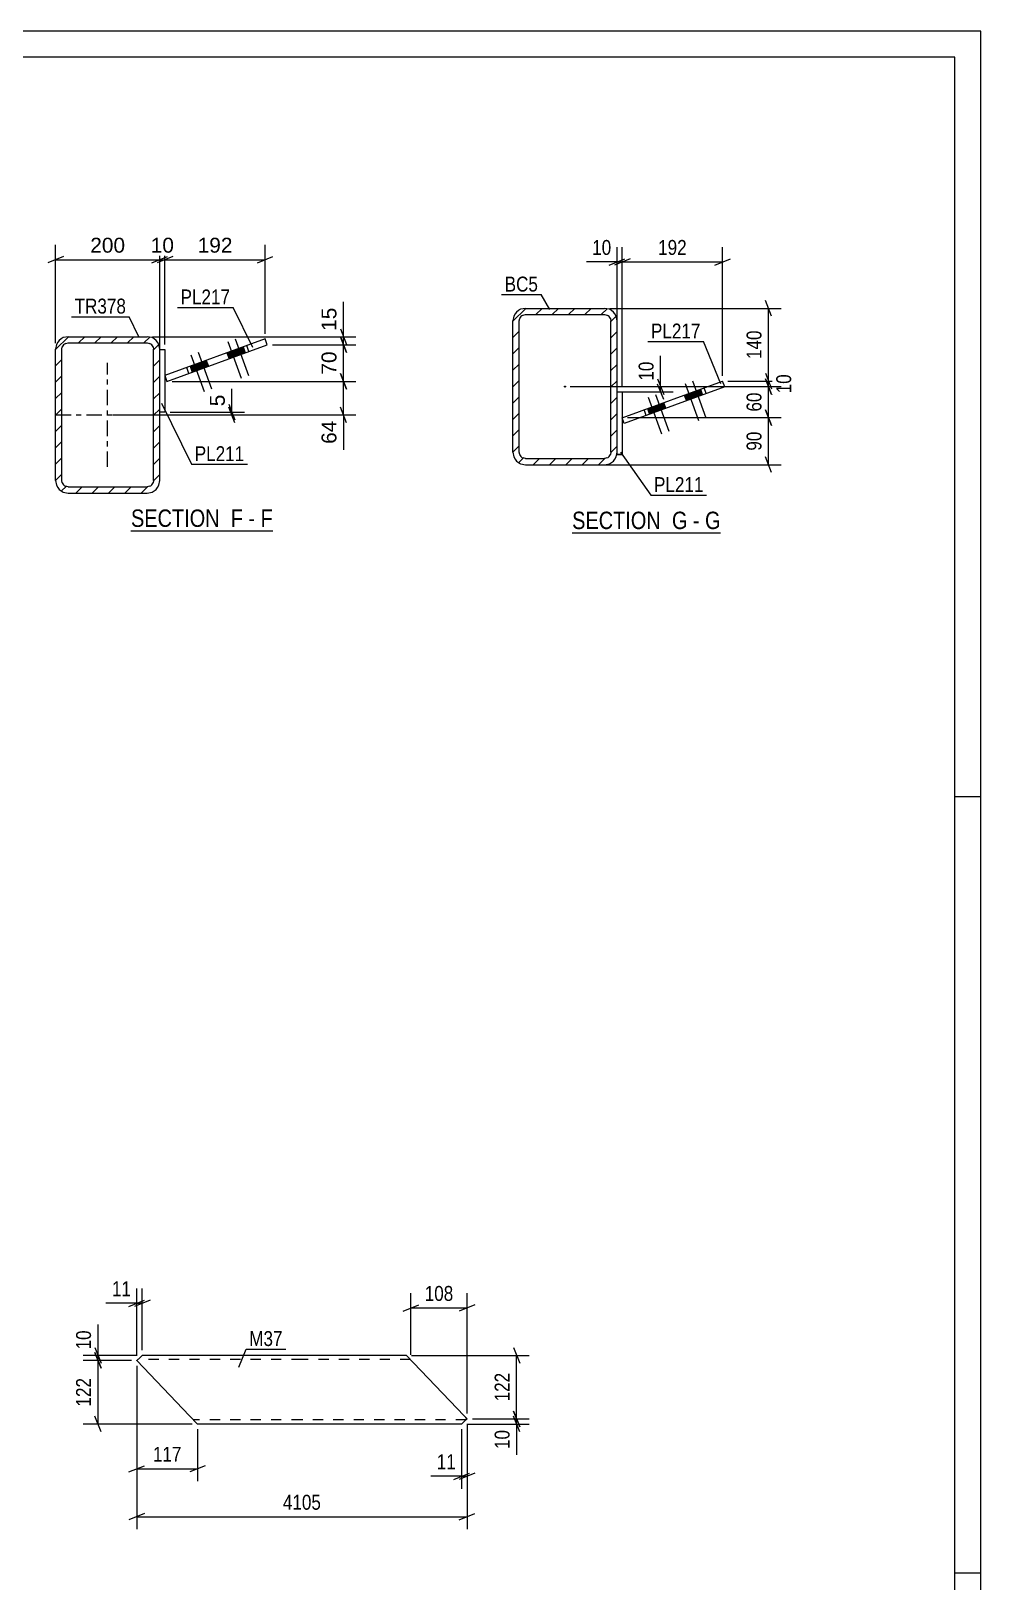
# Model space of a CAD drawing. Header units: millimetres. Extents: x 0 to 841, y 0 to 594.
# Drawn here: x 658.6 to 841, y 296.3 to 594 of the extents above; entities that cross this region are included whole.
import ezdxf

# ---------------------------------------------------------------- set-up
doc = ezdxf.new("R2010")
doc.units = ezdxf.units.MM
doc.linetypes.add('DXK_LINE_DOT2', pattern=[3.9198, 1.9599, -1.9599])
doc.linetypes.add('DXK_LINE_DOT3', pattern=[5.9187, 2.979, -0.9799, 0.9799, -0.9799])
doc.styles.add('Arial', font='ARIAL.TTF', dxfattribs={"height": 0.2})
doc.styles.add('Arial Narrow', font='ARIALN.TTF', dxfattribs={"height": 0.2})

# ---------------------------------------------------------------- blocks, each defined once
blk = doc.blocks.new('Unknown-318891736-18 - 10244')
at = {"color": 6, "linetype": 'Continuous'}
blk.add_line((762.51, 497.66), (791.01, 497.66), dxfattribs=at)
at = {"color": 0, "linetype": 'Continuous'}
blk.add_wipeout([(780.62, 498.41), (780.62, 501.91), (762.51, 501.91), (762.51, 498.41)], dxfattribs=at)
at = {"color": 7, "linetype": 'Continuous', "style": 'Arial Narrow'}
blk.add_text('SECTION ', height=3.34, dxfattribs=at).set_placement((762.51, 498.41))
at = {"color": 0, "linetype": 'Continuous'}
blk.add_wipeout([(784.65, 498.41), (784.65, 501.91), (781.67, 501.91), (781.67, 498.41)], dxfattribs=at)
blk.add_wipeout([(786.97, 498.41), (786.97, 501.91), (785.7, 501.91), (785.7, 498.41)], dxfattribs=at)
at = {"color": 7, "linetype": 'Continuous', "style": 'Arial Narrow'}
blk.add_text('G', height=3.34, dxfattribs=at).set_placement((781.67, 498.41))
at = {"color": 0, "linetype": 'Continuous'}
blk.add_wipeout([(791.01, 498.41), (791.01, 501.91), (788.02, 501.91), (788.02, 498.41)], dxfattribs=at)
at = {"color": 7, "linetype": 'Continuous', "style": 'Arial Narrow'}
for s, p in [('G', (788.02, 498.41)), ('-', (785.7, 498.41))]:
    blk.add_text(s, height=3.34, dxfattribs=at).set_placement(p)
blk = doc.blocks.new('Unknown-318891736-1129')
at = {"color": 5, "linetype": 'Continuous'}
for p, q in [((841, 594), (0, 594)), ((841, 0), (841, 594)), ((836, 589), (5, 589)), ((836, 5), (836, 589)), ((841, 447), (836, 447)), ((841, 298), (836, 298))]:
    blk.add_line(p, q, dxfattribs=at)
blk = doc.blocks.new('Unknown-318891736-15 - 5931')
at = {"color": 6, "linetype": 'Continuous'}
blk.add_line((677.82, 498.08), (705.03, 498.08), dxfattribs=at)
at = {"color": 0, "linetype": 'Continuous'}
blk.add_wipeout([(695.92, 498.83), (695.92, 502.33), (677.82, 502.33), (677.82, 498.83)], dxfattribs=at)
at = {"color": 7, "linetype": 'Continuous', "style": 'Arial Narrow'}
blk.add_text('SECTION ', height=3.34, dxfattribs=at).set_placement((677.82, 498.83))
at = {"color": 0, "linetype": 'Continuous'}
blk.add_wipeout([(699.31, 498.83), (699.31, 502.33), (696.97, 502.33), (696.97, 498.83)], dxfattribs=at)
blk.add_wipeout([(701.64, 498.83), (701.64, 502.33), (700.36, 502.33), (700.36, 498.83)], dxfattribs=at)
at = {"color": 7, "linetype": 'Continuous', "style": 'Arial Narrow'}
blk.add_text('F', height=3.34, dxfattribs=at).set_placement((696.97, 498.83))
at = {"color": 0, "linetype": 'Continuous'}
blk.add_wipeout([(705.03, 498.83), (705.03, 502.33), (702.69, 502.33), (702.69, 498.83)], dxfattribs=at)
at = {"color": 7, "linetype": 'Continuous', "style": 'Arial Narrow'}
for s, p in [('-', (700.36, 498.83)), ('F', (702.69, 498.83))]:
    blk.add_text(s, height=3.34, dxfattribs=at).set_placement(p)
blk = doc.blocks.new('Bolt-318891736-10306 - 10244')
at = {"linetype": 'Continuous'}
for points in [[(785.73, 524.75), (784.04, 524.14), (784.45, 523.01), (786.14, 523.62)], [(787.15, 525.27), (785.46, 524.65), (785.87, 523.52), (787.56, 524.14)], [(778.65, 522.17), (776.96, 521.56), (777.37, 520.43), (779.06, 521.04)], [(780.06, 522.69), (778.37, 522.07), (778.78, 520.94), (780.47, 521.56)]]:
    blk.add_hatch(color=1, dxfattribs=at).paths.add_polyline_path(points)
at = {"color": 1, "linetype": 'Continuous'}
for p, q in [((778.53, 524.26), (781.1, 517.21)), ((784.04, 524.14), (784.45, 523.01)), ((784.2, 526.32), (786.77, 519.27)), ((785.46, 524.65), (785.87, 523.52)), ((785.62, 526.84), (788.18, 519.79)), ((785.73, 524.75), (786.14, 523.62)), ((787.15, 525.27), (787.56, 524.14)), ((776.96, 521.56), (777.37, 520.43)), ((777.12, 523.74), (779.68, 516.7)), ((778.37, 522.07), (778.78, 520.94)), ((778.65, 522.17), (779.06, 521.04)), ((780.06, 522.69), (780.47, 521.56))]:
    blk.add_line(p, q, dxfattribs=at)
blk = doc.blocks.new('Part-318891736-10245 - 10244')
at = {"linetype": 'Continuous'}
h = blk.add_hatch(dxfattribs=at)
h.set_pattern_fill('', scale=0.7, style=0, pattern_type=0)
h.set_pattern_definition([(45, (751.1445, 513.174), (-1.57154, 1.57154), [])])
h.paths.add_polyline_path([(751.14, 538.37), (751.14, 513.17), (751.33, 512.26), (751.85, 511.48), (752.63, 510.96), (753.54, 510.77), (768.74, 510.77), (769.66, 510.96), (770.44, 511.48), (770.96, 512.26), (771.14, 513.17), (771.14, 538.37), (770.96, 539.29), (770.44, 540.07), (769.66, 540.59), (768.74, 540.77), (753.54, 540.77), (752.63, 540.59), (751.85, 540.07), (751.33, 539.29)])
h.paths.add_polyline_path([(752.7, 539.22), (753.09, 539.48), (753.54, 539.57), (768.74, 539.57), (769.2, 539.48), (769.59, 539.22), (769.85, 538.83), (769.94, 538.37), (769.94, 513.17), (769.85, 512.71), (769.59, 512.33), (769.2, 512.07), (768.74, 511.97), (753.54, 511.97), (753.09, 512.07), (752.7, 512.33), (752.44, 512.71), (752.34, 513.17), (752.34, 538.37), (752.44, 538.83)])
blk.add_hatch(color=30, dxfattribs=at).paths.add_polyline_path([(761.14, 525.67, -1), (761.14, 525.87, -1)])
at = {"color": 2, "linetype": 'Continuous'}
for p, q in [((751.33, 539.29), (751.14, 538.37)), ((752.34, 538.37), (752.44, 538.83)), ((753.54, 540.77), (752.63, 540.59)), ((753.09, 539.48), (753.54, 539.57)), ((753.54, 540.77), (768.74, 540.77)), ((753.54, 539.57), (768.74, 539.57)), ((769.66, 540.59), (768.74, 540.77)), ((768.74, 539.57), (769.2, 539.48)), ((769.85, 538.83), (769.94, 538.37)), ((771.14, 538.37), (770.96, 539.29)), ((751.14, 513.17), (751.14, 538.37)), ((752.34, 513.17), (752.34, 538.37)), ((769.94, 513.17), (769.94, 538.37)), ((771.14, 513.17), (771.14, 538.37)), ((751.14, 513.17), (751.33, 512.26)), ((752.44, 512.71), (752.34, 513.17)), ((753.54, 511.97), (753.09, 512.07)), ((769.2, 512.07), (768.74, 511.97)), ((769.94, 513.17), (769.85, 512.71)), ((770.96, 512.26), (771.14, 513.17)), ((752.63, 510.96), (753.54, 510.77)), ((753.54, 511.97), (768.74, 511.97)), ((753.54, 510.77), (768.74, 510.77)), ((768.74, 510.77), (769.66, 510.96))]:
    blk.add_line(p, q, dxfattribs=at)
at = {"color": 7, "linetype": 'DXK_LINE_DOT3'}
blk.add_line((761.14, 525.77), (761.14, 525.77), dxfattribs=at)
at = {"color": 30, "linetype": 'DXK_LINE_DOT3'}
blk.add_line((761.14, 525.77), (761.14, 525.77), dxfattribs=at)
at = {"color": 30, "linetype": 'Continuous'}
blk.add_circle((761.14, 525.77), 0.1, dxfattribs=at)
at = {"color": 2, "linetype": 'Continuous'}
for centre, radius, start, end in [((753.54, 538.37), 2.4, 112.5, 157.5), ((753.54, 538.37), 1.2, 112.5, 157.5), ((768.74, 538.37), 1.2, 22.5, 67.5), ((768.74, 538.37), 2.4, 22.5, 67.5), ((753.54, 513.17), 2.4, 202.5, 247.5), ((753.54, 513.17), 1.2, 202.5, 247.5), ((768.74, 513.17), 1.2, 292.5, 337.5), ((768.74, 513.17), 2.4, 292.5, 337.5)]:
    blk.add_arc(centre, radius, start, end, dxfattribs=at)
blk = doc.blocks.new('Part-318891736-10283 - 10244')
at = {"color": 2, "linetype": 'Continuous'}
for p, q in [((772.09, 519.79), (791.39, 526.81)), ((791.8, 525.68), (772.5, 518.66)), ((791.8, 525.68), (791.39, 526.81)), ((776.74, 520.2), (776.33, 521.33)), ((772.5, 518.66), (772.09, 519.79))]:
    blk.add_line(p, q, dxfattribs=at)
at = {"color": 7, "linetype": 'DXK_LINE_DOT2'}
blk.add_line((788.26, 524.4), (787.85, 525.52), dxfattribs=at)
blk = doc.blocks.new('Part-318891736-10275 - 10244')
at = {"color": 2, "linetype": 'Continuous'}
for p, q in [((771.14, 524.75), (772.14, 524.75)), ((772.14, 524.75), (772.14, 512.75)), ((771.14, 512.75), (771.14, 513.17)), ((772.14, 512.75), (771.14, 512.75))]:
    blk.add_line(p, q, dxfattribs=at)
at = {"color": 7, "linetype": 'DXK_LINE_DOT2'}
for p, q in [((771.14, 524.75), (772.14, 524.75)), ((771.14, 513.17), (771.14, 524.75)), ((771.14, 512.75), (772.14, 512.75))]:
    blk.add_line(p, q, dxfattribs=at)
blk = doc.blocks.new('Part-318891736-5962 - 5931')
at = {"color": 2, "linetype": 'Continuous'}
for p, q in [((683.34, 532.86), (684.34, 532.86)), ((684.34, 532.86), (684.34, 520.86)), ((684.34, 520.86), (683.34, 520.86))]:
    blk.add_line(p, q, dxfattribs=at)
at = {"color": 7, "linetype": 'DXK_LINE_DOT2'}
blk.add_line((683.34, 520.86), (683.34, 532.86), dxfattribs=at)
blk = doc.blocks.new('Part-318891736-5946 - 5931')
at = {"linetype": 'Continuous'}
h = blk.add_hatch(dxfattribs=at)
h.set_pattern_fill('', scale=0.7, style=0, pattern_type=0)
h.set_pattern_definition([(45, (663.3382, 507.7294), (-1.57154, 1.57154), [])])
h.paths.add_polyline_path([(663.34, 532.93), (663.34, 507.73), (663.52, 506.81), (664.04, 506.03), (664.82, 505.51), (665.74, 505.33), (680.94, 505.33), (681.86, 505.51), (682.64, 506.03), (683.16, 506.81), (683.34, 507.73), (683.34, 532.93), (683.16, 533.85), (682.64, 534.63), (681.86, 535.15), (680.94, 535.33), (665.74, 535.33), (664.82, 535.15), (664.04, 534.63), (663.52, 533.85)])
h.paths.add_polyline_path([(664.89, 533.78), (665.28, 534.04), (665.74, 534.13), (680.94, 534.13), (681.4, 534.04), (681.79, 533.78), (682.05, 533.39), (682.14, 532.93), (682.14, 507.73), (682.05, 507.27), (681.79, 506.88), (681.4, 506.62), (680.94, 506.53), (665.74, 506.53), (665.28, 506.62), (664.89, 506.88), (664.63, 507.27), (664.54, 507.73), (664.54, 532.93), (664.63, 533.39)])
at = {"color": 2, "linetype": 'Continuous'}
for p, q in [((663.52, 533.85), (663.34, 532.93)), ((663.34, 507.73), (663.34, 532.93)), ((664.54, 532.93), (664.63, 533.39)), ((664.54, 507.73), (664.54, 532.93)), ((665.74, 535.33), (664.82, 535.15)), ((665.28, 534.04), (665.74, 534.13)), ((665.74, 535.33), (680.94, 535.33)), ((665.74, 534.13), (680.94, 534.13)), ((681.86, 535.15), (680.94, 535.33)), ((680.94, 534.13), (681.4, 534.04)), ((682.05, 533.39), (682.14, 532.93)), ((682.14, 507.73), (682.14, 532.93)), ((683.34, 532.93), (683.16, 533.85)), ((683.34, 507.73), (683.34, 532.93)), ((663.34, 507.73), (663.52, 506.81)), ((664.63, 507.27), (664.54, 507.73)), ((665.74, 506.53), (665.28, 506.62)), ((665.74, 506.53), (680.94, 506.53)), ((681.4, 506.62), (680.94, 506.53)), ((682.14, 507.73), (682.05, 507.27)), ((683.16, 506.81), (683.34, 507.73)), ((664.82, 505.51), (665.74, 505.33)), ((665.74, 505.33), (680.94, 505.33)), ((680.94, 505.33), (681.86, 505.51))]:
    blk.add_line(p, q, dxfattribs=at)
at = {"color": 7, "linetype": 'DXK_LINE_DOT3'}
for p, q in [((673.34, 510.33), (673.34, 530.33)), ((663.34, 520.33), (683.34, 520.33))]:
    blk.add_line(p, q, dxfattribs=at)
at = {"color": 2, "linetype": 'Continuous'}
for centre, radius, start, end in [((665.74, 532.93), 2.4, 112.5, 157.5), ((665.74, 532.93), 1.2, 112.5, 157.5), ((680.94, 532.93), 1.2, 22.5, 67.5), ((680.94, 532.93), 2.4, 22.5, 67.5), ((665.74, 507.73), 2.4, 202.5, 247.5), ((665.74, 507.73), 1.2, 202.5, 247.5), ((680.94, 507.73), 1.2, 292.5, 337.5), ((680.94, 507.73), 2.4, 292.5, 337.5)]:
    blk.add_arc(centre, radius, start, end, dxfattribs=at)
blk = doc.blocks.new('Part-318891736-5968 - 5931')
at = {"color": 2, "linetype": 'Continuous'}
for p, q in [((703.58, 534.91), (684.29, 527.89)), ((684.7, 526.76), (703.99, 533.78)), ((703.99, 533.78), (703.58, 534.91)), ((684.29, 527.89), (684.7, 526.76)), ((688.93, 528.3), (688.52, 529.43))]:
    blk.add_line(p, q, dxfattribs=at)
at = {"color": 7, "linetype": 'DXK_LINE_DOT2'}
blk.add_line((700.46, 532.5), (700.05, 533.62), dxfattribs=at)
blk = doc.blocks.new('Bolt-318891736-5987 - 5931')
at = {"linetype": 'Continuous'}
for points in [[(697.93, 532.85), (696.24, 532.24), (696.65, 531.11), (698.34, 531.73)], [(699.34, 533.37), (697.65, 532.75), (698.06, 531.62), (699.75, 532.24)], [(690.84, 530.28), (689.15, 529.66), (689.56, 528.53), (691.25, 529.15)], [(692.26, 530.79), (690.56, 530.17), (690.97, 529.05), (692.67, 529.66)]]:
    blk.add_hatch(color=1, dxfattribs=at).paths.add_polyline_path(points)
at = {"color": 1, "linetype": 'Continuous'}
for p, q in [((696.4, 534.42), (698.96, 527.38)), ((697.81, 534.94), (700.38, 527.89)), ((697.93, 532.85), (698.34, 531.73)), ((699.34, 533.37), (699.75, 532.24)), ((689.31, 531.85), (691.88, 524.8)), ((690.56, 530.17), (690.97, 529.05)), ((690.73, 532.36), (693.29, 525.31)), ((690.84, 530.28), (691.25, 529.15)), ((692.26, 530.79), (692.67, 529.66)), ((696.24, 532.24), (696.65, 531.11)), ((697.65, 532.75), (698.06, 531.62)), ((689.15, 529.66), (689.56, 528.53))]:
    blk.add_line(p, q, dxfattribs=at)
blk = doc.blocks.new('Part-318891736-3333 - 3317')
at = {"color": 2, "linetype": 'Continuous'}
for p, q in [((679.49, 339.36), (678.91, 338.85)), ((679.98, 339.83), (679.49, 339.36)), ((710.59, 339.83), (679.98, 339.83)), ((730.69, 339.83), (710.69, 339.83)), ((741.78, 328.23), (730.69, 339.83)), ((689.06, 328.23), (678.91, 338.85)), ((690.59, 326.63), (689.06, 328.23)), ((741.78, 328.23), (742.37, 327.62)), ((742.37, 327.62), (741.79, 327.1)), ((710.59, 326.63), (690.59, 326.63)), ((741.3, 326.63), (710.69, 326.63)), ((741.79, 327.1), (741.3, 326.63))]:
    blk.add_line(p, q, dxfattribs=at)
at = {"color": 7, "linetype": 'DXK_LINE_DOT2'}
for p, q in [((678.91, 338.85), (678.93, 338.83)), ((678.93, 338.83), (678.91, 338.85)), ((678.93, 338.83), (679.14, 339.03)), ((678.95, 338.85), (678.93, 338.83)), ((678.96, 338.8), (678.93, 338.83)), ((710.59, 339.03), (679.14, 339.03)), ((731.45, 339.03), (710.69, 339.03)), ((690.47, 326.76), (689.06, 328.23)), ((742.32, 327.67), (742.07, 327.93)), ((742.35, 327.64), (742.14, 327.43)), ((742.35, 327.64), (742.32, 327.67)), ((742.37, 327.62), (742.35, 327.64)), ((742.35, 327.64), (742.37, 327.62)), ((710.59, 327.43), (689.82, 327.43)), ((742.14, 327.43), (710.69, 327.43))]:
    blk.add_line(p, q, dxfattribs=at)
blk = doc.blocks.new('StraightDimension-318891736-10867 - 10244')
at = {"color": 7, "linetype": 'Continuous'}
for p, q in [((799.61, 521.31), (800.81, 518.31)), ((773.14, 519.81), (802.61, 519.81)), ((800.21, 510.77), (800.21, 519.81)), ((800.81, 509.27), (799.61, 512.27)), ((766.5, 510.77), (802.61, 510.77))]:
    blk.add_line(p, q, dxfattribs=at)
at = {"color": 0}
blk.add_wipeout([(799.46, 517.72), (795.26, 517.72), (795.26, 512.86), (799.46, 512.86)], dxfattribs=at)
at = {"color": 3, "style": 'Arial Narrow'}
blk.add_text('90', height=2.863, rotation=90.0002, dxfattribs=at).set_placement((798.86, 513.46))
blk = doc.blocks.new('StraightDimension-318891736-10643 - 10244')
at = {"color": 7, "linetype": 'Continuous'}
for p, q in [((772.14, 525.75), (772.14, 552.53)), ((791.39, 527.81), (791.39, 552.53)), ((773.64, 550.28), (770.64, 549.08)), ((772.14, 549.68), (791.39, 549.68)), ((789.89, 549.08), (792.89, 550.28))]:
    blk.add_line(p, q, dxfattribs=at)
at = {"color": 0}
blk.add_wipeout([(785.11, 550.43), (785.11, 554.63), (778.42, 554.63), (778.42, 550.43)], dxfattribs=at)
at = {"color": 3, "style": 'Arial Narrow'}
blk.add_text('192', height=2.863, dxfattribs=at).set_placement((779.02, 551.03))
blk = doc.blocks.new('StraightDimension-318891736-10644 - 10244')
at = {"color": 7, "linetype": 'Continuous'}
for p, q in [((771.14, 525.75), (771.14, 552.53)), ((772.14, 525.75), (772.14, 552.53)), ((769.64, 549.08), (772.64, 550.28)), ((773.64, 550.28), (770.64, 549.08)), ((771.14, 549.68), (772.14, 549.68))]:
    blk.add_line(p, q, dxfattribs=at)
at = {"color": 0}
blk.add_wipeout([(770.62, 550.43), (770.62, 554.63), (765.76, 554.63), (765.76, 550.43)], dxfattribs=at)
at = {"color": 7, "linetype": 'Continuous'}
blk.add_line((771.14, 549.68), (765.24, 549.68), dxfattribs=at)
blk.add_line((771.14, 549.68), (765.24, 549.68), dxfattribs=at)
at = {"color": 3, "style": 'Arial Narrow'}
blk.add_text('10', height=2.863, dxfattribs=at).set_placement((766.36, 551.03))
blk = doc.blocks.new('StraightDimension-318891736-10835 - 10244')
at = {"color": 7, "linetype": 'Continuous'}
for p, q in [((778.89, 527.27), (780.09, 524.27)), ((762.14, 525.77), (781.89, 525.77)), ((772.14, 524.75), (781.89, 524.75)), ((780.09, 523.25), (778.89, 526.25)), ((779.49, 524.75), (779.49, 525.77))]:
    blk.add_line(p, q, dxfattribs=at)
at = {"color": 0}
blk.add_wipeout([(778.74, 531.16), (774.54, 531.16), (774.54, 526.3), (778.74, 526.3)], dxfattribs=at)
at = {"color": 7, "linetype": 'Continuous'}
blk.add_line((779.49, 525.77), (779.49, 531.68), dxfattribs=at)
blk.add_line((779.49, 525.77), (779.49, 531.68), dxfattribs=at)
at = {"color": 3, "style": 'Arial Narrow'}
blk.add_text('10', height=2.863, rotation=90.0002, dxfattribs=at).set_placement((778.14, 526.9))
blk = doc.blocks.new('StraightDimension-318891736-10864 - 10244')
at = {"color": 7, "linetype": 'Continuous'}
for p, q in [((800.81, 539.27), (799.61, 542.27)), ((769.74, 540.77), (802.61, 540.77)), ((800.21, 526.81), (800.21, 540.77)), ((799.61, 528.31), (800.81, 525.31)), ((792.39, 526.81), (802.61, 526.81))]:
    blk.add_line(p, q, dxfattribs=at)
at = {"color": 0}
blk.add_wipeout([(799.46, 537.13), (795.26, 537.13), (795.26, 530.45), (799.46, 530.45)], dxfattribs=at)
at = {"color": 3, "style": 'Arial Narrow'}
blk.add_text('140', height=2.863, rotation=90.0002, dxfattribs=at).set_placement((798.86, 531.05))
blk = doc.blocks.new('StraightDimension-318891736-10865 - 10244')
at = {"color": 7, "linetype": 'Continuous'}
for p, q in [((799.61, 528.31), (800.81, 525.31)), ((800.81, 524.27), (799.61, 527.27)), ((762.14, 525.77), (803.06, 525.77)), ((792.39, 526.81), (803.06, 526.81)), ((800.21, 525.77), (800.21, 526.81))]:
    blk.add_line(p, q, dxfattribs=at)
at = {"color": 0}
blk.add_wipeout([(805.16, 528.72), (800.96, 528.72), (800.96, 523.86), (805.16, 523.86)], dxfattribs=at)
at = {"color": 3, "style": 'Arial Narrow'}
blk.add_text('10', height=2.863, rotation=90.0002, dxfattribs=at).set_placement((804.56, 524.46))
blk = doc.blocks.new('StraightDimension-318891736-10866 - 10244')
at = {"color": 7, "linetype": 'Continuous'}
for p, q in [((799.61, 527.27), (800.81, 524.27)), ((762.14, 525.77), (802.61, 525.77)), ((800.21, 519.81), (800.21, 525.77)), ((800.81, 518.31), (799.61, 521.31)), ((773.14, 519.81), (802.61, 519.81))]:
    blk.add_line(p, q, dxfattribs=at)
at = {"color": 0}
blk.add_wipeout([(799.46, 525.22), (795.26, 525.22), (795.26, 520.36), (799.46, 520.36)], dxfattribs=at)
at = {"color": 3, "style": 'Arial Narrow'}
blk.add_text('60', height=2.863, rotation=90.0002, dxfattribs=at).set_placement((798.86, 520.96))
blk = doc.blocks.new('StraightDimension-318891736-6070 - 5931')
at = {"color": 7, "linetype": 'Continuous'}
for p, q in [((685.84, 550.71), (682.84, 549.51)), ((684.34, 533.86), (684.34, 552.96)), ((702.08, 549.51), (705.08, 550.71)), ((703.58, 535.91), (703.58, 552.96)), ((684.34, 550.11), (703.58, 550.11))]:
    blk.add_line(p, q, dxfattribs=at)
at = {"color": 0}
blk.add_wipeout([(697.9, 550.86), (697.9, 555.06), (690.02, 555.06), (690.02, 550.86)], dxfattribs=at)
at = {"color": 3, "style": 'Arial'}
blk.add_text('192', height=2.865, dxfattribs=at).set_placement((690.62, 551.46))
blk = doc.blocks.new('StraightDimension-318891736-6010 - 5931')
at = {"color": 7, "linetype": 'Continuous'}
for p, q in [((696.58, 522.36), (697.78, 519.36)), ((697.78, 518.83), (696.58, 521.83)), ((684.34, 520.33), (699.58, 520.33)), ((685.34, 520.86), (699.58, 520.86)), ((697.18, 520.33), (697.18, 520.86))]:
    blk.add_line(p, q, dxfattribs=at)
at = {"color": 0}
blk.add_wipeout([(696.43, 524.81), (692.23, 524.81), (692.23, 521.38), (696.43, 521.38)], dxfattribs=at)
at = {"color": 7, "linetype": 'Continuous'}
blk.add_line((697.18, 520.86), (697.18, 525.33), dxfattribs=at)
blk.add_line((697.18, 520.86), (697.18, 525.33), dxfattribs=at)
at = {"color": 3, "style": 'Arial'}
blk.add_text('5', height=2.87, rotation=90.0002, dxfattribs=at).set_placement((695.83, 521.98))
blk = doc.blocks.new('StraightDimension-318891736-6072 - 5931')
at = {"color": 7, "linetype": 'Continuous'}
for p, q in [((664.84, 550.71), (661.84, 549.51)), ((663.34, 534.07), (663.34, 552.96)), ((681.84, 549.51), (684.84, 550.71)), ((683.34, 527.86), (683.34, 552.96)), ((663.34, 550.11), (683.34, 550.11))]:
    blk.add_line(p, q, dxfattribs=at)
at = {"color": 0}
blk.add_wipeout([(677.27, 550.86), (677.27, 555.06), (669.4, 555.06), (669.4, 550.86)], dxfattribs=at)
at = {"color": 3, "style": 'Arial'}
blk.add_text('200', height=2.865, dxfattribs=at).set_placement((670, 551.46))
blk = doc.blocks.new('StraightDimension-318891736-6040 - 5931')
at = {"color": 7, "linetype": 'Continuous'}
for p, q in [((718.01, 528.26), (719.21, 525.26)), ((685.7, 526.76), (721.01, 526.76)), ((718.61, 520.33), (718.61, 526.76)), ((719.21, 518.83), (718.01, 521.83)), ((674.34, 520.33), (721.01, 520.33))]:
    blk.add_line(p, q, dxfattribs=at)
at = {"color": 0}
blk.add_wipeout([(717.86, 519.8), (713.66, 519.8), (713.66, 514.16), (717.86, 514.16)], dxfattribs=at)
at = {"color": 7, "linetype": 'Continuous'}
blk.add_line((718.61, 520.33), (718.61, 513.63), dxfattribs=at)
blk.add_line((718.61, 520.33), (718.61, 513.63), dxfattribs=at)
at = {"color": 3, "style": 'Arial'}
blk.add_text('64', height=2.865, rotation=90.0002, dxfattribs=at).set_placement((717.26, 514.76))
blk = doc.blocks.new('StraightDimension-318891736-6053 - 5931')
at = {"color": 7, "linetype": 'Continuous'}
for p, q in [((704.99, 533.78), (721.01, 533.78)), ((718.01, 535.28), (719.21, 532.28)), ((718.61, 526.76), (718.61, 533.78)), ((719.21, 525.26), (718.01, 528.26)), ((685.7, 526.76), (721.01, 526.76))]:
    blk.add_line(p, q, dxfattribs=at)
at = {"color": 0}
blk.add_wipeout([(717.86, 533.1), (713.66, 533.1), (713.66, 527.45), (717.86, 527.45)], dxfattribs=at)
at = {"color": 3, "style": 'Arial'}
blk.add_text('70', height=2.865, rotation=90.0002, dxfattribs=at).set_placement((717.26, 528.05))
blk = doc.blocks.new('StraightDimension-318891736-6061 - 5931')
at = {"color": 7, "linetype": 'Continuous'}
for p, q in [((718.01, 536.83), (719.21, 533.83)), ((681.94, 535.33), (721.01, 535.33)), ((704.99, 533.78), (721.01, 533.78)), ((719.21, 532.28), (718.01, 535.28)), ((718.61, 533.78), (718.61, 535.33))]:
    blk.add_line(p, q, dxfattribs=at)
at = {"color": 0}
blk.add_wipeout([(717.86, 541.5), (713.66, 541.5), (713.66, 535.85), (717.86, 535.85)], dxfattribs=at)
at = {"color": 7, "linetype": 'Continuous'}
blk.add_line((718.61, 535.33), (718.61, 542.03), dxfattribs=at)
blk.add_line((718.61, 535.33), (718.61, 542.03), dxfattribs=at)
at = {"color": 3, "style": 'Arial'}
blk.add_text('15', height=2.865, rotation=90.0002, dxfattribs=at).set_placement((717.26, 536.45))
blk = doc.blocks.new('StraightDimension-318891736-6071 - 5931')
at = {"color": 7, "linetype": 'Continuous'}
for p, q in [((681.84, 549.51), (684.84, 550.71)), ((685.84, 550.71), (682.84, 549.51)), ((683.34, 527.86), (683.34, 552.96)), ((684.34, 533.86), (684.34, 552.96)), ((683.34, 550.11), (684.34, 550.11))]:
    blk.add_line(p, q, dxfattribs=at)
at = {"color": 0}
blk.add_wipeout([(686.66, 550.86), (686.66, 555.06), (681.01, 555.06), (681.01, 550.86)], dxfattribs=at)
at = {"color": 3, "style": 'Arial'}
blk.add_text('10', height=2.865, dxfattribs=at).set_placement((681.61, 551.46))
blk = doc.blocks.new('StraightDimension-318891736-3477 - 3317')
at = {"color": 7, "linetype": 'Continuous'}
for p, q in [((678.93, 337.83), (678.93, 315.65)), ((690.59, 325.63), (690.59, 315.65)), ((677.43, 317.45), (680.43, 318.65)), ((692.09, 318.65), (689.09, 317.45)), ((678.93, 318.05), (690.59, 318.05))]:
    blk.add_line(p, q, dxfattribs=at)
at = {"color": 0}
blk.add_wipeout([(688.1, 318.8), (688.1, 323), (681.42, 323), (681.42, 318.8)], dxfattribs=at)
at = {"color": 3, "style": 'Arial Narrow'}
blk.add_text('117', height=2.863, dxfattribs=at).set_placement((682.02, 319.4))
blk = doc.blocks.new('StraightDimension-318891736-11086 - 3317')
at = {"color": 7, "linetype": 'Continuous'}
for p, q in [((670.89, 340.35), (672.09, 337.35)), ((677.91, 338.85), (668.64, 338.85)), ((671.49, 326.63), (671.49, 338.85)), ((672.09, 325.13), (670.89, 328.13)), ((689.59, 326.63), (668.64, 326.63))]:
    blk.add_line(p, q, dxfattribs=at)
at = {"color": 0}
blk.add_wipeout([(670.74, 336.08), (666.54, 336.08), (666.54, 329.4), (670.74, 329.4)], dxfattribs=at)
at = {"color": 3, "style": 'Arial Narrow'}
blk.add_text('122', height=2.863, rotation=90.0002, dxfattribs=at).set_placement((670.14, 330))
blk = doc.blocks.new('StraightDimension-318891736-3336 - 3317')
at = {"color": 7, "linetype": 'Continuous'}
for p, q in [((678.93, 337.83), (678.93, 306.45)), ((742.35, 326.64), (742.35, 306.45)), ((680.43, 309.45), (677.43, 308.25)), ((678.93, 308.85), (742.35, 308.85)), ((740.85, 308.25), (743.85, 309.45))]:
    blk.add_line(p, q, dxfattribs=at)
at = {"color": 0}
blk.add_wipeout([(714.9, 309.6), (714.9, 313.8), (706.38, 313.8), (706.38, 309.6)], dxfattribs=at)
at = {"color": 3, "style": 'Arial Narrow'}
blk.add_text('4105', height=2.863, dxfattribs=at).set_placement((706.98, 310.2))
blk = doc.blocks.new('StraightDimension-318891736-3428 - 3317')
at = {"color": 7, "linetype": 'Continuous'}
for p, q in [((678.93, 339.83), (678.93, 352.68)), ((679.98, 340.83), (679.98, 352.68)), ((677.43, 349.23), (680.43, 350.43)), ((681.48, 350.43), (678.48, 349.23)), ((678.93, 349.83), (679.98, 349.83))]:
    blk.add_line(p, q, dxfattribs=at)
at = {"color": 0}
blk.add_wipeout([(678.4, 350.58), (678.4, 354.78), (673.55, 354.78), (673.55, 350.58)], dxfattribs=at)
at = {"color": 7, "linetype": 'Continuous'}
blk.add_line((678.93, 349.83), (673.02, 349.83), dxfattribs=at)
blk.add_line((678.93, 349.83), (673.02, 349.83), dxfattribs=at)
at = {"color": 3, "style": 'Arial Narrow'}
blk.add_text('11', height=2.863, dxfattribs=at).set_placement((674.15, 351.18))
blk = doc.blocks.new('StraightDimension-318891736-3454 - 3317')
at = {"color": 7, "linetype": 'Continuous'}
for p, q in [((731.55, 339.93), (731.55, 351.78)), ((742.35, 328.64), (742.35, 351.78)), ((730.05, 348.33), (733.05, 349.53)), ((731.55, 348.93), (742.35, 348.93)), ((743.85, 349.53), (740.85, 348.33))]:
    blk.add_line(p, q, dxfattribs=at)
at = {"color": 0}
blk.add_wipeout([(740.29, 349.68), (740.29, 353.88), (733.61, 353.88), (733.61, 349.68)], dxfattribs=at)
at = {"color": 3, "style": 'Arial Narrow'}
blk.add_text('108', height=2.863, dxfattribs=at).set_placement((734.21, 350.28))
blk = doc.blocks.new('StraightDimension-318891736-11085 - 3317')
at = {"color": 7, "linetype": 'Continuous'}
for p, q in [((678.98, 339.83), (668.64, 339.83)), ((670.89, 341.33), (672.09, 338.33)), ((672.09, 337.35), (670.89, 340.35)), ((671.49, 338.85), (671.49, 339.83)), ((677.91, 338.85), (668.64, 338.85))]:
    blk.add_line(p, q, dxfattribs=at)
at = {"color": 0}
blk.add_wipeout([(670.74, 345.21), (666.54, 345.21), (666.54, 340.36), (670.74, 340.36)], dxfattribs=at)
at = {"color": 7, "linetype": 'Continuous'}
blk.add_line((671.49, 339.83), (671.49, 345.74), dxfattribs=at)
blk.add_line((671.49, 339.83), (671.49, 345.74), dxfattribs=at)
at = {"color": 3, "style": 'Arial Narrow'}
blk.add_text('10', height=2.863, rotation=90.0002, dxfattribs=at).set_placement((670.14, 340.96))
blk = doc.blocks.new('StraightDimension-318891736-3503 - 3317')
at = {"color": 7, "linetype": 'Continuous'}
for p, q in [((741.3, 325.63), (741.3, 314.23)), ((742.35, 326.64), (742.35, 314.23)), ((739.8, 316.03), (742.8, 317.23)), ((743.85, 317.23), (740.85, 316.03)), ((741.3, 316.63), (742.35, 316.63))]:
    blk.add_line(p, q, dxfattribs=at)
at = {"color": 0}
blk.add_wipeout([(740.77, 317.38), (740.77, 321.58), (735.92, 321.58), (735.92, 317.38)], dxfattribs=at)
at = {"color": 7, "linetype": 'Continuous'}
blk.add_line((741.3, 316.63), (735.39, 316.63), dxfattribs=at)
blk.add_line((741.3, 316.63), (735.39, 316.63), dxfattribs=at)
at = {"color": 3, "style": 'Arial Narrow'}
blk.add_text('11', height=2.863, dxfattribs=at).set_placement((736.52, 317.98))
blk = doc.blocks.new('StraightDimension-318891736-11187 - 3317')
at = {"color": 7, "linetype": 'Continuous'}
for p, q in [((731.69, 339.83), (754.25, 339.83)), ((751.25, 341.33), (752.45, 338.33)), ((751.85, 327.62), (751.85, 339.83)), ((743.37, 327.62), (754.25, 327.62)), ((752.45, 326.12), (751.25, 329.12))]:
    blk.add_line(p, q, dxfattribs=at)
at = {"color": 0}
blk.add_wipeout([(751.1, 337.07), (746.9, 337.07), (746.9, 330.39), (751.1, 330.39)], dxfattribs=at)
at = {"color": 3, "style": 'Arial Narrow'}
blk.add_text('122', height=2.863, rotation=90.0002, dxfattribs=at).set_placement((750.5, 330.99))
blk = doc.blocks.new('StraightDimension-318891736-11188 - 3317')
at = {"color": 7, "linetype": 'Continuous'}
for p, q in [((743.37, 327.62), (754.25, 327.62)), ((751.25, 329.12), (752.45, 326.12)), ((752.45, 325.13), (751.25, 328.13)), ((751.85, 326.63), (751.85, 327.62)), ((742.3, 326.63), (754.25, 326.63))]:
    blk.add_line(p, q, dxfattribs=at)
at = {"color": 0}
blk.add_wipeout([(751.1, 326.11), (746.9, 326.11), (746.9, 321.25), (751.1, 321.25)], dxfattribs=at)
at = {"color": 7, "linetype": 'Continuous'}
blk.add_line((751.85, 326.63), (751.85, 320.73), dxfattribs=at)
blk.add_line((751.85, 326.63), (751.85, 320.73), dxfattribs=at)
at = {"color": 3, "style": 'Arial Narrow'}
blk.add_text('10', height=2.863, rotation=90.0002, dxfattribs=at).set_placement((750.5, 321.85))
blk = doc.blocks.new('Mark-318891736-10626 - 10244')
at = {"color": 0}
blk.add_wipeout([(787.15, 534.99), (787.15, 537.99), (777.65, 537.99), (777.65, 534.99)], dxfattribs=at)
blk.add_wipeout([(787.15, 534.99), (787.15, 537.99), (777.65, 537.99), (777.65, 534.99)], dxfattribs=at)
at = {"color": 30, "linetype": 'Continuous'}
for p in [(777.05, 534.39), (791.04, 526.28)]:
    blk.add_line(p, (787.75, 534.39), dxfattribs=at)
at = {"color": 3, "style": 'Arial Narrow'}
blk.add_text('PL217', height=2.863, dxfattribs=at).set_placement((777.65, 534.99))
blk = doc.blocks.new('Mark-318891736-10620 - 10244')
at = {"color": 0}
blk.add_wipeout([(755.95, 544), (755.95, 547), (749.56, 547), (749.56, 544)], dxfattribs=at)
blk.add_wipeout([(755.95, 544), (755.95, 547), (749.56, 547), (749.56, 544)], dxfattribs=at)
at = {"color": 30, "linetype": 'Continuous'}
for p in [(748.96, 543.4), (758.22, 540.54)]:
    blk.add_line(p, (756.55, 543.4), dxfattribs=at)
at = {"color": 3, "style": 'Arial Narrow'}
blk.add_text('BC5', height=2.863, dxfattribs=at).set_placement((749.56, 544))
blk = doc.blocks.new('Mark-318891736-10623 - 10244')
at = {"color": 0}
blk.add_wipeout([(787.73, 505.51), (787.73, 508.51), (778.23, 508.51), (778.23, 505.51)], dxfattribs=at)
blk.add_wipeout([(787.73, 505.51), (787.73, 508.51), (778.23, 508.51), (778.23, 505.51)], dxfattribs=at)
at = {"color": 30, "linetype": 'Continuous'}
for p, q in [((771.8, 513.2), (777.63, 504.91)), ((777.63, 504.91), (788.33, 504.91))]:
    blk.add_line(p, q, dxfattribs=at)
at = {"color": 3, "style": 'Arial Narrow'}
blk.add_text('PL211', height=2.863, dxfattribs=at).set_placement((778.23, 505.51))
blk = doc.blocks.new('Mark-318891736-5958 - 5931')
at = {"color": 0}
blk.add_wipeout([(699.56, 511.45), (699.56, 514.45), (690.06, 514.45), (690.06, 511.45)], dxfattribs=at)
blk.add_wipeout([(699.56, 511.45), (699.56, 514.45), (690.06, 514.45), (690.06, 511.45)], dxfattribs=at)
at = {"color": 30, "linetype": 'Continuous'}
for p, q in [((683.7, 522.59), (689.46, 510.85)), ((689.46, 510.85), (700.16, 510.85))]:
    blk.add_line(p, q, dxfattribs=at)
at = {"color": 3, "style": 'Arial Narrow'}
blk.add_text('PL211', height=2.863, dxfattribs=at).set_placement((690.06, 511.45))
blk = doc.blocks.new('Mark-318891736-5942 - 5931')
at = {"color": 0}
blk.add_wipeout([(676.86, 539.77), (676.86, 542.77), (667, 542.77), (667, 539.77)], dxfattribs=at)
blk.add_wipeout([(676.86, 539.77), (676.86, 542.77), (667, 542.77), (667, 539.77)], dxfattribs=at)
at = {"color": 30, "linetype": 'Continuous'}
for p in [(666.4, 539.17), (679.31, 535.28)]:
    blk.add_line(p, (677.46, 539.17), dxfattribs=at)
at = {"color": 3, "style": 'Arial Narrow'}
blk.add_text('TR378', height=2.863, dxfattribs=at).set_placement((667, 539.77))
blk = doc.blocks.new('Mark-318891736-5964 - 5931')
at = {"color": 0}
blk.add_wipeout([(696.85, 541.53), (696.85, 544.53), (687.34, 544.53), (687.34, 541.53)], dxfattribs=at)
blk.add_wipeout([(696.85, 541.53), (696.85, 544.53), (687.34, 544.53), (687.34, 541.53)], dxfattribs=at)
at = {"color": 30, "linetype": 'Continuous'}
for p in [(686.74, 540.93), (701.21, 533.28)]:
    blk.add_line(p, (697.45, 540.93), dxfattribs=at)
at = {"color": 3, "style": 'Arial Narrow'}
blk.add_text('PL217', height=2.863, dxfattribs=at).set_placement((687.34, 541.53))
blk = doc.blocks.new('Mark-318891736-3329 - 3317')
at = {"color": 0}
blk.add_wipeout([(706.92, 341.62), (706.92, 344.62), (700.52, 344.62), (700.52, 341.62)], dxfattribs=at)
blk.add_wipeout([(706.92, 341.62), (706.92, 344.62), (700.52, 344.62), (700.52, 341.62)], dxfattribs=at)
at = {"color": 30, "linetype": 'Continuous'}
for p, q in [((698.51, 337.59), (699.92, 341.02)), ((699.92, 341.02), (707.52, 341.02))]:
    blk.add_line(p, q, dxfattribs=at)
at = {"color": 3, "style": 'Arial Narrow'}
blk.add_text('M37', height=2.863, dxfattribs=at).set_placement((700.52, 341.62))

msp = doc.modelspace()

# ---------------------------------------------------------------- block references
for name in ['Part-318891736-10245 - 10244', 'Part-318891736-5946 - 5931', 'Part-318891736-5962 - 5931', 'Part-318891736-5968 - 5931', 'Bolt-318891736-5987 - 5931', 'Part-318891736-10275 - 10244', 'Part-318891736-10283 - 10244', 'Bolt-318891736-10306 - 10244', 'Unknown-318891736-18 - 10244', 'Part-318891736-3333 - 3317']:
    msp.add_blockref(name, (0, 0))

# ---------------------------------------------------------------- next in the draw order: block references
msp.add_blockref('Unknown-318891736-1129', (0, 0))

# ---------------------------------------------------------------- next in the draw order: block references
for name in ['StraightDimension-318891736-6070 - 5931', 'StraightDimension-318891736-10643 - 10244', 'Mark-318891736-10620 - 10244', 'StraightDimension-318891736-6010 - 5931', 'StraightDimension-318891736-10867 - 10244', 'Unknown-318891736-15 - 5931', 'StraightDimension-318891736-3477 - 3317']:
    msp.add_blockref(name, (0, 0))

# ---------------------------------------------------------------- next in the draw order: block references
for name in ['StraightDimension-318891736-6072 - 5931', 'StraightDimension-318891736-10644 - 10244', 'Mark-318891736-10623 - 10244', 'StraightDimension-318891736-11086 - 3317']:
    msp.add_blockref(name, (0, 0))

# ---------------------------------------------------------------- next in the draw order: block references
for name in ['Mark-318891736-5942 - 5931', 'StraightDimension-318891736-10835 - 10244', 'StraightDimension-318891736-6040 - 5931', 'StraightDimension-318891736-3428 - 3317', 'StraightDimension-318891736-3336 - 3317']:
    msp.add_blockref(name, (0, 0))

# ---------------------------------------------------------------- next in the draw order: block references
for name in ['StraightDimension-318891736-10864 - 10244', 'StraightDimension-318891736-6053 - 5931', 'Mark-318891736-5958 - 5931', 'StraightDimension-318891736-3454 - 3317', 'StraightDimension-318891736-11085 - 3317', 'Mark-318891736-3329 - 3317', 'StraightDimension-318891736-3503 - 3317']:
    msp.add_blockref(name, (0, 0))

# ---------------------------------------------------------------- next in the draw order: block references
for name in ['StraightDimension-318891736-6061 - 5931', 'StraightDimension-318891736-10865 - 10244', 'StraightDimension-318891736-11187 - 3317']:
    msp.add_blockref(name, (0, 0))

# ---------------------------------------------------------------- next in the draw order: block references
for name in ['StraightDimension-318891736-6071 - 5931', 'StraightDimension-318891736-10866 - 10244', 'StraightDimension-318891736-11188 - 3317']:
    msp.add_blockref(name, (0, 0))

# ---------------------------------------------------------------- next in the draw order: block references
for name in ['Mark-318891736-5964 - 5931', 'Mark-318891736-10626 - 10244']:
    msp.add_blockref(name, (0, 0))

doc.saveas('drawing.dxf')
